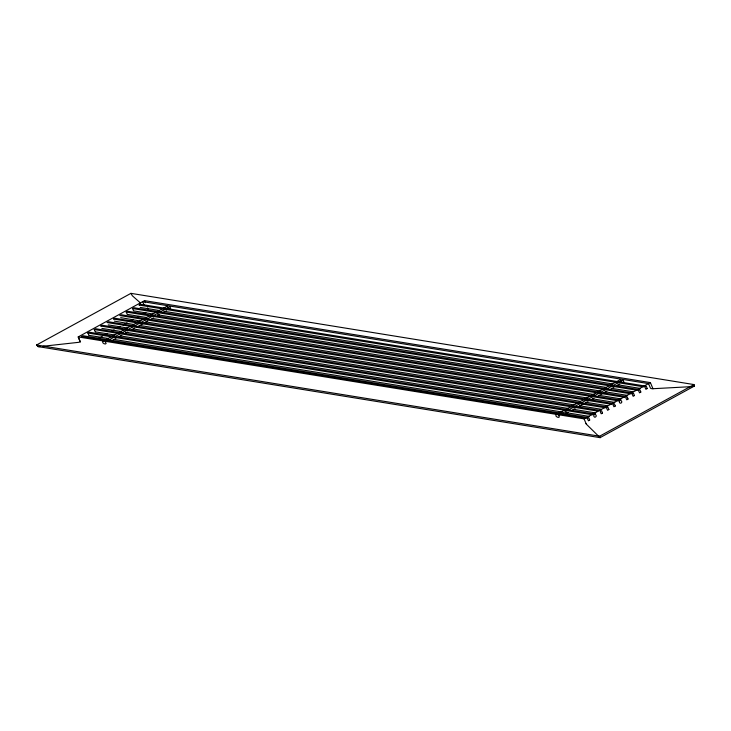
<?xml version="1.0" encoding="UTF-8"?>
<svg xmlns="http://www.w3.org/2000/svg" width="731" height="731" viewBox="0 0 731 731"><rect width="100%" height="100%" fill="white"/><g stroke="black" fill="none" stroke-linecap="round" stroke-linejoin="round"><path stroke-width="1.1" d="M694.267 386.114L694.002 384.57L130.94 293.35L36.55 344.995L38.039 346.595L600.06 437.65L694.267 386.114L692.01 386.608M652.984 388.773L650.38 382.596L144.51 300.642L78.208 336.918L80.163 341.569L79.505 342.081A16.393 9.713 56 0 1 78.089 342.391L43.019 346.256M88.954 335.337L87.866 333.025L89.31 332.23L595.189 414.185C598.424 416.487 593.316 419.274 593.736 414.98L595.189 414.185M95.185 331.71L94.253 329.526L95.706 328.74L600.453 410.511M127.203 314.312L126.198 312.055L127.651 311.26L632.397 393.031M133.462 310.638L132.594 308.555L134.038 307.76L638.784 389.541M98.374 338.554L102.331 336.388M104.305 335.301L107.274 333.683M111.231 331.518L114.2 329.891M118.166 327.726L120.14 326.638M123.11 325.021L127.066 322.855M130.036 321.229L133.005 319.602M136.962 317.437L138.945 316.359M142.901 314.193L145.871 312.566M111.944 340.655L115.918 338.48M118.897 336.854L121.876 335.227M125.851 333.053L127.834 331.965M130.812 330.339L134.787 328.164M136.77 327.077L147.699 321.101M150.677 319.465L153.656 317.839M157.631 315.664L159.614 314.577M162.593 312.95L166.567 310.776M565.173 414.084L568.151 412.458M572.126 410.283L575.105 408.647M578.084 407.021L588.016 401.584M590.995 399.958L593.974 398.331M597.94 396.156L601.915 393.982M603.897 392.894L606.876 391.268M609.855 389.632L613.83 387.467M616.809 385.831L619.787 384.204M80.373 342.062L78.208 336.918L584.078 418.872L650.38 382.596M619.294 400.999L620.747 400.204C623.963 402.498 618.901 405.303 619.294 400.999L113.424 319.045L114.868 318.25L619.614 400.021M36.55 344.995L599.603 436.215L694.002 384.57M40.068 346.585L38.039 346.595M690.996 386.662L653.103 388.709A16.393 9.713 56.1 0 1 651.522 388.636L650.489 388.252L648.543 383.601L142.664 301.647L144.226 305.366M169.967 308.674L170.615 308.445L169.875 306.627L105.328 341.934C108.38 345.352 101.828 344.063 102.596 341.496L167.143 306.179L168.039 308.116M623.196 382.094L623.845 381.874L623.095 380.047L558.548 415.363C561.554 418.772 555.076 417.492 555.825 414.925L620.372 379.608L621.094 381.326M645.171 386.041L140.425 304.27L138.981 305.065L643.728 386.836M140.169 307.413L159.321 310.511M163.826 311.242L612.24 383.894M617.869 384.798L640.402 388.453M132.594 308.555L637.331 390.327M133.782 310.903L152.934 314.01M157.439 314.741L605.853 387.384M611.481 388.298L632.891 391.77M126.198 312.055L630.944 393.826M127.386 314.403L146.538 317.501M152.176 318.414L600.59 391.067M605.094 391.798L627.627 395.444M626.001 396.531L121.255 314.759L119.811 315.545L624.557 397.317M140.151 321L120.688 317.629M145.789 321.914L594.202 394.557M598.707 395.288L621.24 398.943M133.764 324.491L114.301 321.119M139.393 325.405L587.806 398.057M592.32 398.788L614.853 402.434M613.227 403.521L108.48 321.75L107.037 322.535L611.783 404.316M108.225 324.884L127.377 327.991M133.005 328.904L580.295 401.365M585.924 402.278L607.333 405.751M606.84 407.012L102.093 325.24L100.64 326.035L605.387 407.807M101.828 328.383L120.99 331.49M125.494 332.212L573.908 404.864M579.537 405.778L600.946 409.241M94.253 329.526L597.876 411.124M95.441 331.883L114.593 334.981M120.231 335.894L568.645 408.538M573.15 409.269L595.683 412.924M87.866 333.025L592.613 414.797M89.054 335.374L108.206 338.48M113.844 339.394L562.258 412.037M565.63 412.586L589.296 416.414M587.669 417.502L82.923 335.73L81.479 336.516L586.225 418.296M600.06 437.65L587.039 424.848A16.393 1.773 65.6 0 1 586.481 424.208L586.034 423.523M140.416 302.917L132.329 295.753L130.94 293.35M599.603 436.215L600.124 437.622M584.078 418.872L586.244 424.026M144.51 300.642L145.378 302.698M147.543 307.852L148.402 309.907M589.716 419.987L588.437 420.791L587.349 418.479L588.793 417.684L589.716 419.987M602.49 412.997L601.22 413.801L600.124 411.489L601.576 410.694L602.49 412.997M608.877 409.506L607.607 410.301L606.52 407.989L607.964 407.194L608.877 409.506M615.264 406.007L613.912 406.756L612.907 404.49L614.351 403.704L615.264 406.007M628.048 399.016L626.778 399.82L625.681 397.5L627.134 396.714L628.048 399.016M634.435 395.526L633.165 396.321L632.077 394.009L633.521 393.214L634.435 395.526M640.822 392.026L639.552 392.83L638.465 390.509L639.908 389.724L640.822 392.026M647.218 388.536L645.939 389.331L644.852 387.019L646.295 386.224L647.218 388.536"/></g></svg>
